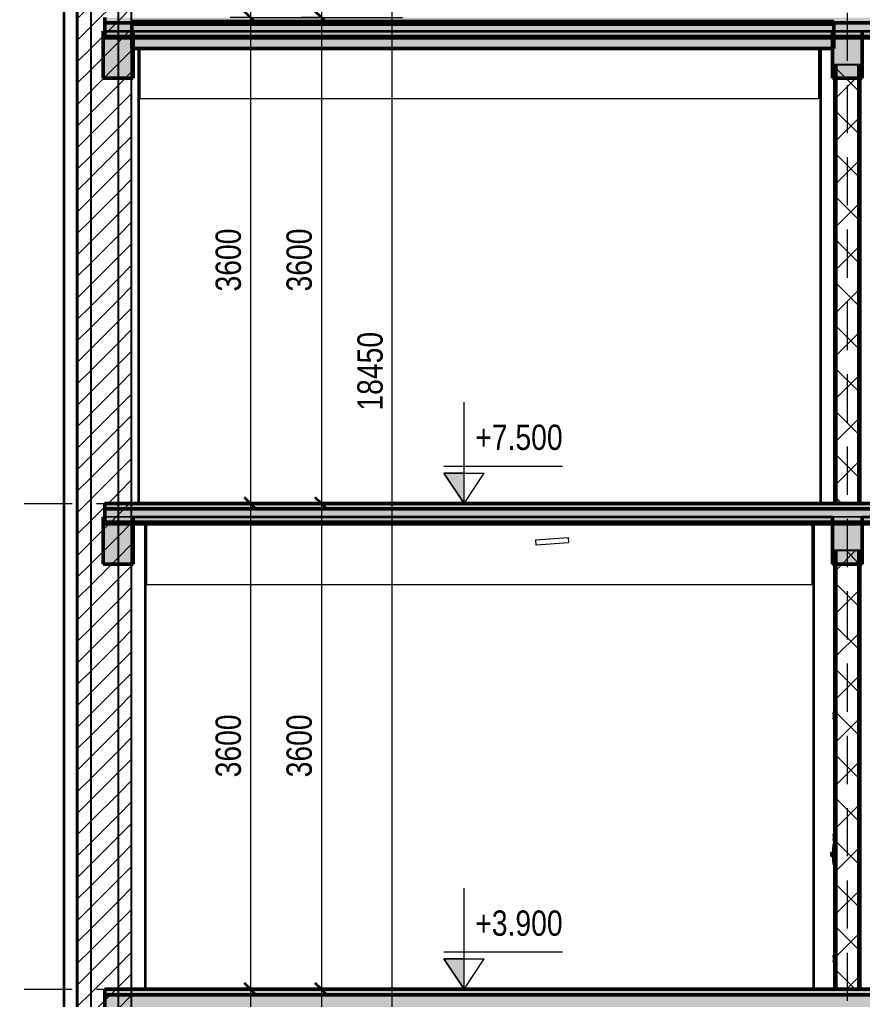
# Model space of a CAD drawing. Header units: millimetres. Extents: x -16591 to 16289, y -3677 to 22415.
# Drawn here: x -730 to 5511, y 3825 to 11085 of the extents above; entities that cross this region are included whole.
import ezdxf

# ---------------------------------------------------------------- set-up
doc = ezdxf.new("R2010")
doc.units = ezdxf.units.MM
doc.linetypes.add('Hidden', pattern=[535.78125, 357.1875, -178.59375])
for name, color, linetype, lineweight in [('A-ANNO-DIMS', 211, 'Continuous', 9), ('A-ANNO-DIMS-75', 211, 'Continuous', 9), ('A-DETL', 90, 'Continuous', 18), ('A-DOOR', 31, 'Continuous', 25), ('A-FLOR', 192, 'Continuous', 18), ('A-FLOR-LEVL', 51, 'Continuous', 9), ('A-FLOR-MCUT', 51, 'Continuous', 50), ('A-FLOR-PATT', 8, 'Continuous', 50), ('A-WALL', 113, 'Continuous', 35), ('A-WALL-PATT', 111, 'Continuous', 25), ('S-BEAM', 12, 'Continuous', 18), ('S-COLS', 52, 'Continuous', 35), ('S-FNDN', 32, 'Continuous', 18), ('S-GRID', 1, 'Continuous', 9)]:
    doc.layers.add(name, color=color, linetype=linetype, lineweight=lineweight)
doc.styles.add('Arial', font='arial.ttf', dxfattribs={"width": 0.8, "height": 187.5})
doc.dimstyles.new('kt_nam', dxfattribs={"dimscale": 304.8, "dimtxt": 191.298637, "dimasz": 0.295276, "dimexe": 0.492126, "dimexo": 0.0625, "dimgap": 0.049213, "dimtad": 1, "dimdec": 0, "dimzin": 0, "dimdsep": 46, "dimtxsty": 'Arial', "dimblk1": 'OBLIQUE', "dimblk2": 'OBLIQUE', "dimsah": 1, "dimcen": 0.09, "dimdle": 0.246063, "dimazin": 0, "dimtfac": 1, "dimtdec": 4, "dimtix": 1, "dimtmove": 0, "dimatfit": 3, "dimfxl": 1.968504, "dimfxlon": 1, "dimtvp": 1, "dimtfill": 1, "dimtolj": 1, "dimtzin": 0, "dimarcsym": 2})
pattern_1 = [(45, (15767.21, 6000.71), (-79.5495, 79.5495), [])]
pattern_2 = [(0, (15767.206, 6000.71), (304.8, 76.2), [25.146, -203.454, 25.146, -203.454, -1219.2]), (0, (15767.206, 6000.71), (304.8, 76.2), [-457.2, 25.146, -432.054, 25.146, -203.454, -533.4]), (0, (15767.206, 6000.71), (304.8, 76.2), [-1143, 25.146, -127.254, 25.146, -355.854]), (120, (15881.506, 6038.81), (-218.39114, 225.86454), [25.146, -203.454, 25.146, -203.454, -1219.2]), (120, (15881.506, 6038.81), (-218.39114, 225.86454), [-457.2, 25.146, -432.054, 25.146, -203.454, -533.4]), (120, (15881.506, 6038.81), (-218.39114, 225.86454), [-1143, 25.146, -127.254, 25.146, -355.854]), (240, (15919.606, 6191.21), (-86.40886, -302.06454), [25.146, -203.454, 25.146, -203.454, -1219.2]), (240, (15919.606, 6191.21), (-86.40886, -302.06454), [-457.2, 25.146, -432.054, 25.146, -203.454, -533.4]), (240, (15919.606, 6191.21), (-86.40886, -302.06454), [-1143, 25.146, -127.254, 25.146, -355.854])]
pattern_3 = [(45, (15767.2, 6000.7), (-159.099, 159.099), []), (135, (15767.2, 6000.7), (-159.099, -159.099), [])]

# ---------------------------------------------------------------- blocks, each defined once
blk = doc.blocks.new('CỬA 1 CÁNH EROWINDOW_có ô chết_ - D4_1000x2200-2361184-MẶT CẮT 4-4')
at = {"layer": 'A-DOOR'}
for p, q in [((5300, 5950), (5297, 5950)), ((5300, 5950), (5297, 5950)), ((5297, 5940), (5297, 5950)), ((5297, 5950), (5297, 5948.7)), ((5297, 5940), (5297, 5911.9)), ((5297, 5901.9), (5297, 5911.9)), ((5297, 5903.2), (5297, 5901.9)), ((5297, 5901.9), (5300, 5901.9)), ((5297, 5901.9), (5300, 5901.9)), ((5300, 5050), (5297, 5050)), ((5300, 5050), (5297, 5050)), ((5297, 5040), (5297, 5050)), ((5297, 5050), (5297, 5048.7)), ((5297, 5040), (5297, 5011.9)), ((5297, 5001.9), (5297, 5011.9)), ((5300, 4975), (5294, 4975)), ((5294, 4975), (5294, 4955)), ((5294, 4845), (5294, 4955)), ((5297, 5003.2), (5297, 5001.9)), ((5297, 5001.9), (5300, 5001.9)), ((5297, 5001.9), (5300, 5001.9)), ((5277.1, 4908.4), (5277.1, 4904.8)), ((5277.1, 4904.3), (5277.1, 4891.3)), ((5277.1, 4892.5), (5277.1, 4891.3)), ((5294, 4915), (5287.9, 4915)), ((5287.9, 4915), (5287.9, 4900)), ((5287.9, 4900), (5287.9, 4885)), ((5287.9, 4885), (5294, 4885)), ((5294, 4845), (5294, 4825)), ((5294, 4825), (5300, 4825)), ((5300, 4150), (5297, 4150)), ((5300, 4150), (5297, 4150)), ((5297, 4140), (5297, 4150)), ((5297, 4150), (5297, 4148.7)), ((5297, 4140), (5297, 4111.9)), ((5297, 4101.9), (5297, 4111.9)), ((5297, 4103.2), (5297, 4101.9)), ((5297, 4101.9), (5300, 4101.9)), ((5297, 4101.9), (5300, 4101.9))]:
    blk.add_line(p, q, dxfattribs=at)
for points in [[(5277.1, 4908.7), (5277.2, 4909.1), (5277.3, 4909.5), (5277.5, 4909.8)], [(5278.2, 4910.9), (5278.7, 4911.6), (5280, 4912.6), (5281.7, 4913), (5282.5, 4913)], [(5282.5, 4913), (5283.4, 4913), (5285, 4912.6), (5286.4, 4911.6), (5286.9, 4910.9)], [(5287.5, 4909.8), (5287.7, 4909.5), (5287.9, 4909.1), (5287.9, 4908.7)]]:
    blk.add_open_spline(points, degree=3, dxfattribs=at)
for points, knots in [([(5278.5, 4888.8), (5278.9, 4888.3), (5280.2, 4887.3), (5281.7, 4887), (5282.5, 4887)], [0.3884041, 0.3884041, 0.3884041, 0.3884041, 0.6666667, 1, 1, 1, 1]), ([(5282.5, 4887), (5283.4, 4887), (5284.9, 4887.3), (5286.1, 4888.3), (5286.6, 4888.8)], [0, 0, 0, 0, 0.3333333, 0.6115959, 0.6115959, 0.6115959, 0.6115959])]:
    blk.add_open_spline(points, degree=3, knots=knots, dxfattribs=at)
blk = doc.blocks.new('M_Concrete-Rectangular-Column - COT220X300-2391836-MẶT CẮT 4-4')
at = {"layer": 'S-COLS'}
blk.add_line((200, 7350), (200, 3900), dxfattribs=at)
blk = doc.blocks.new('M_Concrete-Rectangular-Column - COT200X250-2391837-MẶT CẮT 4-4')
at = {"layer": 'S-COLS'}
blk.add_line((150, 10870), (150, 7500), dxfattribs=at)
blk = doc.blocks.new('M_Concrete-Rectangular-Column - COT250X350-2391838-MẶT CẮT 4-4')
at = {"layer": 'S-COLS'}
blk.add_line((5150, 7350), (5150, 3900), dxfattribs=at)
blk = doc.blocks.new('M_Concrete-Rectangular-Column - COT220X300-2391839-MẶT CẮT 4-4')
at = {"layer": 'S-COLS'}
blk.add_line((5200, 10870), (5200, 7500), dxfattribs=at)
blk = doc.blocks.new('Level - 000_-1742766-MẶT CẮT 4-4')
at = {"layer": 'A-FLOR-LEVL'}
blk.add_hatch(color=256, dxfattribs=at).paths.add_polyline_path([(-15698.6, 4125), (-15698.6, 3900), (-15548.6, 4125)])
for p, q in [((-15698.6, 3900), (-15698.6, 4650)), ((-15548.6, 4177.2), (-16427.5, 4177.2)), ((-15698.6, 3900), (-15848.6, 4125)), ((-15548.6, 4125), (-15848.6, 4125)), ((-15698.6, 3900), (-15548.6, 4125)), ((-15698.6, 4125), (-15548.6, 4125)), ((-15548.6, 4125), (-15698.6, 3900)), ((-15698.6, 3900), (-15698.6, 4125)), ((-15548.6, 3900), (-15848.6, 3900))]:
    blk.add_line(p, q, dxfattribs=at)
blk = doc.blocks.new('DIMBLOCK1-MẶT CẮT 4-4')
at = {"layer": 'A-ANNO-DIMS-75', "lineweight": 35}
for p, q in [((1504.9, 17700), (1459.9, 17745)), ((1504.9, 17700), (1549.9, 17655)), ((1504.9, 11100), (1459.9, 11145)), ((1504.9, 11100), (1549.9, 11055))]:
    blk.add_line(p, q, dxfattribs=at)
at = {"layer": 'A-ANNO-DIMS-75'}
for p, q in [((1504.9, 17775), (1504.9, 11100)), ((1504.9, 17700), (1354.9, 17700)), ((1504.9, 17700), (2104.9, 17700)), ((1504.9, 11100), (1354.9, 11100)), ((1504.9, 11100), (2104.9, 11100))]:
    blk.add_line(p, q, dxfattribs=at)
at = {"layer": 'A-ANNO-DIMS-75', "color": 0, "insert": (1246.4, 14170.4), "char_height": 187.5, "width": 550.94, "attachment_point": 1, "rotation": 90, "line_spacing_factor": 0.941778, "style": 'Arial', "bg_fill": 3, "box_fill_scale": 1.25, "bg_fill_color": 256, "bg_fill_true_color": 13158600, "bg_fill_transparency": 0}
blk.add_mtext('6600', dxfattribs=at)
blk = doc.blocks.new('_Oblique')
at = {"color": 0, "linetype": 'ByBlock', "lineweight": -2}
blk.add_line((-0.5, -0.5), (0.5, 0.5), dxfattribs=at)
blk = doc.blocks.new('DIMBLOCK2-MẶT CẮT 4-4')
at = {"layer": 'A-ANNO-DIMS-75', "lineweight": 35}
for p, q in [((1504.9, 11100), (1459.9, 11145)), ((1504.9, 11100), (1549.9, 11055)), ((1504.9, 7500), (1459.9, 7545)), ((1504.9, 7500), (1549.9, 7455))]:
    blk.add_line(p, q, dxfattribs=at)
at = {"layer": 'A-ANNO-DIMS-75'}
for p, q in [((1504.9, 11100), (1354.9, 11100)), ((1504.9, 11100), (1504.9, 7500)), ((1504.9, 11100), (2104.9, 11100)), ((1504.9, 7500), (1354.9, 7500)), ((1504.9, 7500), (2104.9, 7500))]:
    blk.add_line(p, q, dxfattribs=at)
at = {"layer": 'A-ANNO-DIMS-75', "color": 0, "insert": (1246.4, 9070.4), "char_height": 187.5, "width": 550.94, "attachment_point": 1, "rotation": 90, "line_spacing_factor": 0.941778, "style": 'Arial', "bg_fill": 3, "box_fill_scale": 1.25, "bg_fill_color": 256, "bg_fill_true_color": 13158600, "bg_fill_transparency": 0}
blk.add_mtext('3600', dxfattribs=at)
blk = doc.blocks.new('DIMBLOCK3-MẶT CẮT 4-4')
at = {"layer": 'A-ANNO-DIMS-75'}
for p, q in [((1504.9, 7500), (1354.9, 7500)), ((1504.9, 7500), (1504.9, 3900)), ((1504.9, 7500), (2104.9, 7500)), ((1504.9, 3900), (1354.9, 3900)), ((1504.9, 3900), (2104.9, 3900))]:
    blk.add_line(p, q, dxfattribs=at)
at = {"layer": 'A-ANNO-DIMS-75', "lineweight": 35}
for p, q in [((1504.9, 7500), (1459.9, 7545)), ((1504.9, 7500), (1549.9, 7455)), ((1504.9, 3900), (1459.9, 3945)), ((1504.9, 3900), (1549.9, 3855))]:
    blk.add_line(p, q, dxfattribs=at)
at = {"layer": 'A-ANNO-DIMS-75', "color": 0, "insert": (1246.4, 5470.4), "char_height": 187.5, "width": 550.94, "attachment_point": 1, "rotation": 90, "line_spacing_factor": 0.941778, "style": 'Arial', "bg_fill": 3, "box_fill_scale": 1.25, "bg_fill_color": 256, "bg_fill_true_color": 13158600, "bg_fill_transparency": 0}
blk.add_mtext('3600', dxfattribs=at)
blk = doc.blocks.new('DIMBLOCK4-MẶT CẮT 4-4')
at = {"layer": 'A-ANNO-DIMS-75', "lineweight": 35}
for p, q in [((1504.9, 3900), (1459.9, 3945)), ((1504.9, 3900), (1549.9, 3855)), ((1504.9, 0), (1459.9, 45)), ((1504.9, 0), (1549.9, -45))]:
    blk.add_line(p, q, dxfattribs=at)
at = {"layer": 'A-ANNO-DIMS-75'}
for p, q in [((1504.9, 3900), (1354.9, 3900)), ((1504.9, 3900), (1504.9, 0)), ((1504.9, 3900), (2104.9, 3900)), ((1504.9, 0), (1354.9, 0)), ((1504.9, 0), (2104.9, 0))]:
    blk.add_line(p, q, dxfattribs=at)
at = {"layer": 'A-ANNO-DIMS-75', "color": 0, "insert": (1246.4, 1720.4), "char_height": 187.5, "width": 550.94, "attachment_point": 1, "rotation": 90, "line_spacing_factor": 0.941778, "style": 'Arial', "bg_fill": 3, "box_fill_scale": 1.25, "bg_fill_color": 256, "bg_fill_true_color": 13158600, "bg_fill_transparency": 0}
blk.add_mtext('3900', dxfattribs=at)
blk = doc.blocks.new('DIMBLOCK6-MẶT CẮT 4-4')
at = {"layer": 'A-ANNO-DIMS-75', "lineweight": 35}
for p, q in [((979.9, 17700), (934.9, 17745)), ((979.9, 17700), (1024.9, 17655)), ((979.9, 11100), (934.9, 11145)), ((979.9, 11100), (1024.9, 11055))]:
    blk.add_line(p, q, dxfattribs=at)
at = {"layer": 'A-ANNO-DIMS-75'}
for p, q in [((979.9, 17775), (979.9, 11100)), ((979.9, 17700), (829.9, 17700)), ((979.9, 17700), (1579.9, 17700)), ((979.9, 11100), (829.9, 11100)), ((979.9, 11100), (1579.9, 11100))]:
    blk.add_line(p, q, dxfattribs=at)
at = {"layer": 'A-ANNO-DIMS-75', "color": 0, "insert": (721.4, 14170.4), "char_height": 187.5, "width": 550.94, "attachment_point": 1, "rotation": 90, "line_spacing_factor": 0.941778, "style": 'Arial', "bg_fill": 3, "box_fill_scale": 1.25, "bg_fill_color": 256, "bg_fill_true_color": 13158600, "bg_fill_transparency": 0}
blk.add_mtext('6600', dxfattribs=at)
blk = doc.blocks.new('DIMBLOCK7-MẶT CẮT 4-4')
at = {"layer": 'A-ANNO-DIMS-75', "lineweight": 35}
for p, q in [((979.9, 11100), (934.9, 11145)), ((979.9, 11100), (1024.9, 11055)), ((979.9, 7500), (934.9, 7545)), ((979.9, 7500), (1024.9, 7455))]:
    blk.add_line(p, q, dxfattribs=at)
at = {"layer": 'A-ANNO-DIMS-75'}
for p, q in [((979.9, 11100), (829.9, 11100)), ((979.9, 11100), (979.9, 7500)), ((979.9, 11100), (1579.9, 11100)), ((979.9, 7500), (829.9, 7500)), ((979.9, 7500), (1579.9, 7500))]:
    blk.add_line(p, q, dxfattribs=at)
at = {"layer": 'A-ANNO-DIMS-75', "color": 0, "insert": (721.4, 9070.4), "char_height": 187.5, "width": 550.94, "attachment_point": 1, "rotation": 90, "line_spacing_factor": 0.941778, "style": 'Arial', "bg_fill": 3, "box_fill_scale": 1.25, "bg_fill_color": 256, "bg_fill_true_color": 13158600, "bg_fill_transparency": 0}
blk.add_mtext('3600', dxfattribs=at)
blk = doc.blocks.new('DIMBLOCK8-MẶT CẮT 4-4')
at = {"layer": 'A-ANNO-DIMS-75'}
for p, q in [((979.9, 7500), (829.9, 7500)), ((979.9, 7500), (979.9, 3900)), ((979.9, 7500), (1579.9, 7500)), ((979.9, 3900), (829.9, 3900)), ((979.9, 3900), (1579.9, 3900))]:
    blk.add_line(p, q, dxfattribs=at)
at = {"layer": 'A-ANNO-DIMS-75', "lineweight": 35}
for p, q in [((979.9, 7500), (934.9, 7545)), ((979.9, 7500), (1024.9, 7455)), ((979.9, 3900), (934.9, 3945)), ((979.9, 3900), (1024.9, 3855))]:
    blk.add_line(p, q, dxfattribs=at)
at = {"layer": 'A-ANNO-DIMS-75', "color": 0, "insert": (721.4, 5470.4), "char_height": 187.5, "width": 550.94, "attachment_point": 1, "rotation": 90, "line_spacing_factor": 0.941778, "style": 'Arial', "bg_fill": 3, "box_fill_scale": 1.25, "bg_fill_color": 256, "bg_fill_true_color": 13158600, "bg_fill_transparency": 0}
blk.add_mtext('3600', dxfattribs=at)
blk = doc.blocks.new('DIMBLOCK9-MẶT CẮT 4-4')
at = {"layer": 'A-ANNO-DIMS-75', "lineweight": 35}
for p, q in [((979.9, 3900), (934.9, 3945)), ((979.9, 3900), (1024.9, 3855)), ((979.9, 0), (934.9, 45)), ((979.9, 0), (1024.9, -45))]:
    blk.add_line(p, q, dxfattribs=at)
at = {"layer": 'A-ANNO-DIMS-75'}
for p, q in [((979.9, 3900), (829.9, 3900)), ((979.9, 3900), (979.9, -75)), ((979.9, 3900), (1579.9, 3900)), ((979.9, 0), (829.9, 0)), ((979.9, 0), (1579.9, 0))]:
    blk.add_line(p, q, dxfattribs=at)
at = {"layer": 'A-ANNO-DIMS-75', "color": 0, "insert": (721.4, 1720.4), "char_height": 187.5, "width": 550.94, "attachment_point": 1, "rotation": 90, "line_spacing_factor": 0.941778, "style": 'Arial', "bg_fill": 3, "box_fill_scale": 1.25, "bg_fill_color": 256, "bg_fill_true_color": 13158600, "bg_fill_transparency": 0}
blk.add_mtext('3900', dxfattribs=at)
blk = doc.blocks.new('DIMBLOCK10-MẶT CẮT 4-4')
at = {"layer": 'A-ANNO-DIMS-75', "lineweight": 35}
for p, q in [((2029.9, 17700), (1984.9, 17745)), ((2029.9, 17700), (2074.9, 17655)), ((2029.9, -750), (1984.9, -705)), ((2029.9, -750), (2074.9, -795))]:
    blk.add_line(p, q, dxfattribs=at)
at = {"layer": 'A-ANNO-DIMS-75'}
for p, q in [((2029.9, -825), (2029.9, 17775)), ((2029.9, 17700), (1429.9, 17700)), ((2029.9, 17700), (2179.9, 17700)), ((2029.9, -750), (1429.9, -750)), ((2029.9, -750), (2179.9, -750))]:
    blk.add_line(p, q, dxfattribs=at)
at = {"layer": 'A-ANNO-DIMS-75', "color": 0, "insert": (1771.4, 8188.1), "char_height": 187.5, "width": 688.675, "attachment_point": 1, "rotation": 90, "line_spacing_factor": 0.941778, "style": 'Arial', "bg_fill": 3, "box_fill_scale": 1.25, "bg_fill_color": 256, "bg_fill_true_color": 13158600, "bg_fill_transparency": 0}
blk.add_mtext('18450', dxfattribs=at)

msp = doc.modelspace()

# ---------------------------------------------------------------- hatches: boundary and pattern name
at = {"layer": 'A-FLOR'}
msp.add_hatch(color=8, dxfattribs=at).paths.add_polyline_path([(5251.9, 11050), (5300.9, 11050), (5300.9, 11070), (101.7, 11070), (101.7, 11050), (4599.1, 11050)])
at = {"layer": 'A-FLOR-PATT'}
h = msp.add_hatch(color=256, dxfattribs=at)
h.paths.add_polyline_path([(7210.4, 11060), (7902.6, 11060), (7902.6, 11100), (-98.2, 11100), (-98.2, 11060), (5904.7, 11060)])
h.paths.add_polyline_path([(13249.1, 11060), (13300.1, 11060), (13300.1, 11100), (13100.9, 11100), (13100.9, 11060), (13167.5, 11060)])
h.paths.add_polyline_path([(9501.7, 11060), (9501.7, 11100), (9401.7, 11100), (9401.7, 11060), (9495.3, 11060)])
h = msp.add_hatch(color=256, dxfattribs=at)
h.paths.add_polyline_path([(7210.4, 10960), (7902.6, 10960), (7902.6, 11060), (-98.2, 11060), (-98.2, 10960), (5904.7, 10960)])
h.paths.add_polyline_path([(13249.1, 10960), (13300.1, 10960), (13300.1, 11060), (13100.9, 11060), (13100.9, 10960)])
h.paths.add_polyline_path([(9501.7, 10960), (9501.7, 11060), (9401.7, 11060), (9401.7, 10960)])
msp.add_hatch(color=256, dxfattribs=at).paths.add_polyline_path([(1987.7, 10950), (5300.9, 10950), (5300.9, 11050), (101.7, 11050), (101.7, 10950), (682.1, 10950)])
at = {"layer": 'A-FLOR-PATT', "lineweight": 18}
h = msp.add_hatch(color=256, dxfattribs=at)
h.paths.add_polyline_path([(13249.1, 10950), (13300.1, 10950), (13300.1, 10960), (13100.9, 10960), (13100.9, 10950)])
h.paths.add_polyline_path([(29.2, 10950), (7902.6, 10950), (7902.6, 10960), (-98.2, 10960), (-98.2, 10950)])
h.paths.add_polyline_path([(9501.7, 10950), (9501.7, 10960), (9401.7, 10960), (9401.7, 10950)])
msp.add_hatch(color=256, dxfattribs=at).paths.add_polyline_path([(5300.9, 10870), (5300.9, 10950), (101.7, 10950), (101.7, 10870), (5251.9, 10870)])
at = {"layer": 'A-FLOR-PATT'}
h = msp.add_hatch(color=256, dxfattribs=at)
h.paths.add_polyline_path([(5904.7, 7460), (7902.6, 7460), (7902.6, 7500), (-98.2, 7500), (-98.2, 7460), (5578.3, 7460)])
h.paths.add_polyline_path([(13249.1, 7460), (13300.1, 7460), (13300.1, 7500), (13100.9, 7500), (13100.9, 7460), (13167.5, 7460)])
h.paths.add_polyline_path([(9501.7, 7460), (9501.7, 7500), (9401.7, 7500), (9401.7, 7460), (9495.3, 7460)])
h = msp.add_hatch(color=256, dxfattribs=at)
h.paths.add_polyline_path([(5904.7, 7360), (7902.6, 7360), (7902.6, 7460), (-98.2, 7460), (-98.2, 7360), (5578.3, 7360)])
h.paths.add_polyline_path([(13300.1, 7360), (13300.1, 7460), (13100.9, 7460), (13100.9, 7360), (13249.1, 7360)])
h.paths.add_polyline_path([(9495.3, 7360), (9501.7, 7360), (9501.7, 7460), (9401.7, 7460), (9401.7, 7360)])
at = {"layer": 'A-FLOR-PATT', "lineweight": 18}
h = msp.add_hatch(color=256, dxfattribs=at)
h.paths.add_polyline_path([(5578.3, 7350), (7902.6, 7350), (7902.6, 7360), (-98.2, 7360), (-98.2, 7350), (5251.9, 7350)])
h.paths.add_polyline_path([(13249.1, 7350), (13300.1, 7350), (13300.1, 7360), (13100.9, 7360), (13100.9, 7350)])
h.paths.add_polyline_path([(9501.7, 7350), (9501.7, 7360), (9401.7, 7360), (9401.7, 7350), (9495.3, 7350)])
at = {"layer": 'A-FLOR-PATT'}
h = msp.add_hatch(color=256, dxfattribs=at)
h.paths.add_polyline_path([(13249.1, 3860), (13300.1, 3860), (13300.1, 3900), (13100.9, 3900), (13100.9, 3860), (13167.5, 3860)])
h.paths.add_polyline_path([(29.2, 3860), (7902.6, 3860), (7902.6, 3900), (-98.2, 3900), (-98.2, 3860)])
h.paths.add_polyline_path([(9495.3, 3860), (9501.7, 3860), (9501.7, 3900), (9401.7, 3900), (9401.7, 3860)])
h = msp.add_hatch(color=256, dxfattribs=at)
h.paths.add_polyline_path([(-98.2, 3760), (7902.6, 3760), (7902.6, 3860), (-98.2, 3859.7), (-98.2, 3774.9)])
h.paths.add_polyline_path([(13300.1, 3760), (13300.1, 3860), (13100.9, 3859.7), (13100.9, 3760), (13249.1, 3760)])
h.paths.add_polyline_path([(9501.7, 3760), (9501.7, 3860), (9401.7, 3859.7), (9401.7, 3760)])
at = {"layer": 'A-WALL-PATT', "lineweight": 18}
h = msp.add_hatch(dxfattribs=at)
h.set_pattern_fill('FP_1', color=256, style=0, pattern_type=2)
h.set_pattern_definition(pattern_1)
h.paths.add_polyline_path([(-297.2, 0), (-201, 0), (-201, 12600), (-301, 12600), (-301, 0)])
h = msp.add_hatch(dxfattribs=at)
h.set_pattern_fill('FP_1', color=256, style=0, pattern_type=2)
h.set_pattern_definition(pattern_1)
h.paths.add_polyline_path([(-1, 0), (-1, 12600), (-201, 12600), (-201, 0), (-52.4, 0)])
h = msp.add_hatch(dxfattribs=at)
h.set_pattern_fill('FP_1', color=256, style=0, pattern_type=2)
h.set_pattern_definition(pattern_1)
h.paths.add_polyline_path([(99, 0), (99, 12600), (-1, 12600), (-1, 0), (29.2, 0)])
h = msp.add_hatch(dxfattribs=at)
h.set_pattern_fill('FP_2', color=256, style=0, pattern_type=2)
h.set_pattern_definition(pattern_2)
h.paths.add_polyline_path([(5315, 7500), (5315, 10750), (5300, 10750), (5300, 7500)])
h = msp.add_hatch(dxfattribs=at)
h.set_pattern_fill('FP_3', color=256, style=0, pattern_type=2)
h.set_pattern_definition(pattern_3)
h.paths.add_polyline_path([(5333.5, 7500), (5485, 7500), (5485, 10750), (5315, 10750), (5315, 7500)])
h = msp.add_hatch(dxfattribs=at)
h.set_pattern_fill('FP_2', color=256, style=0, pattern_type=2)
h.set_pattern_definition(pattern_2)
h.paths.add_polyline_path([(5500, 7500), (5500, 10750), (5485, 10750), (5485, 7500)])
h = msp.add_hatch(dxfattribs=at)
h.set_pattern_fill('FP_2', color=256, style=0, pattern_type=2)
h.set_pattern_definition(pattern_2)
h.paths.add_polyline_path([(5315, 3900), (5315, 7150), (5300, 7150), (5300, 3900)])
h = msp.add_hatch(dxfattribs=at)
h.set_pattern_fill('FP_3', color=256, style=0, pattern_type=2)
h.set_pattern_definition(pattern_3)
h.paths.add_polyline_path([(5333.5, 3900), (5485, 3900), (5485, 7150), (5315, 7150), (5315, 3900)])
h = msp.add_hatch(dxfattribs=at)
h.set_pattern_fill('FP_2', color=256, style=0, pattern_type=2)
h.set_pattern_definition(pattern_2)
h.paths.add_polyline_path([(5500, 3900), (5500, 7150), (5485, 7150), (5485, 3900)])
at = {"layer": 'S-BEAM'}
for points in [[(-110, 10650), (110, 10650), (110, 11000), (-110, 11000), (-110, 10819.3)], [(5290, 10650), (5510, 10650), (5510, 11000), (5290, 11000), (5290, 10989)], [(-100, 7050), (110, 7050), (110, 7400), (-110, 7400), (-110, 7050)], [(5290, 7050), (5510, 7050), (5510, 7400), (5290, 7400), (5290, 7254.6)]]:
    msp.add_hatch(color=256, dxfattribs=at).paths.add_polyline_path(points)

# ---------------------------------------------------------------- linework, layer by layer
at = {"layer": 'A-DETL'}
for p, q in [((3093, 7231.3), (3332.5, 7248.1)), ((3095.8, 7191.4), (3093, 7231.3)), ((3335.2, 7208.2), (3095.8, 7191.4)), ((3332.5, 7248.1), (3335.2, 7208.2))]:
    msp.add_line(p, q, dxfattribs=at)
at = {"layer": 'A-FLOR', "color": 250, "lineweight": 50}
for p, q in [((-98.2, 11100), (-98.2, 10950)), ((5300.9, 11070), (101.7, 11070)), ((101.7, 11070), (101.7, 10870)), ((5300.9, 10870), (5300.9, 11070)), ((-98.2, 10950), (7902.6, 10950)), ((101.7, 10870), (5300.9, 10870)), ((7902.6, 7500), (-98.2, 7500)), ((-98.2, 7500), (-98.2, 7350)), ((-98.2, 7350), (7902.6, 7350)), ((7902.6, 3900), (-98.2, 3900)), ((-98.2, 3900), (-98.2, 3750))]:
    msp.add_line(p, q, dxfattribs=at)
at = {"layer": 'A-FLOR-LEVL', "linetype": 'Hidden'}
msp.add_line((-15698.6, 3900), (2561.3, 3900), dxfattribs=at)
at = {"layer": 'A-FLOR-MCUT'}
for p, q in [((7902.6, 11060), (-98.2, 11060)), ((5300.9, 11050), (101.7, 11050)), ((7902.6, 10960), (-98.2, 10960)), ((7902.6, 7460), (-98.2, 7460)), ((7902.6, 7360), (-98.2, 7360)), ((7902.6, 3860), (-98.2, 3860))]:
    msp.add_line(p, q, dxfattribs=at)
at = {"layer": 'A-WALL'}
for p, q in [((-401, 0), (-401, 12600)), ((-306, 12600), (-306, 0)), ((162.7, 10600), (150, 10600)), ((5200, 10600), (5187.3, 10600)), ((212.7, 7000), (200, 7000)), ((5150, 7000), (5137.3, 7000))]:
    msp.add_line(p, q, dxfattribs=at)
at = {"layer": 'A-WALL', "lineweight": 25}
for p, q in [((-301, 12600), (-301, 0)), ((-201, 0), (-201, 12600)), ((-1, 12600), (-1, 0)), ((99, 0), (99, 12600)), ((5300, 10750), (5300, 7500)), ((5500, 10750), (5300, 10750)), ((5500, 7500), (5500, 10750)), ((5300, 7150), (5300, 3900)), ((5500, 7150), (5300, 7150)), ((5500, 3900), (5500, 7150))]:
    msp.add_line(p, q, dxfattribs=at)
at = {"layer": 'A-WALL', "lineweight": 50}
for p, q in [((5315, 7500), (5315, 10750)), ((5485, 7500), (5485, 10750)), ((5315, 3900), (5315, 7150)), ((5485, 3900), (5485, 7150))]:
    msp.add_line(p, q, dxfattribs=at)
at = {"layer": 'S-BEAM', "lineweight": 50}
for p, q in [((-100, 11000), (-110, 11000)), ((-110, 11000), (-110, 10650)), ((110, 10650), (110, 11000)), ((5290, 11000), (5290, 10650)), ((5510, 10650), (5510, 11000)), ((-110, 10650), (110, 10650)), ((5290, 10650), (5510, 10650)), ((-100, 7400), (-110, 7400)), ((-110, 7400), (-110, 7050)), ((110, 7050), (110, 7400)), ((5290, 7400), (5290, 7050)), ((5510, 7050), (5510, 7400)), ((-110, 7050), (110, 7050)), ((5290, 7050), (5510, 7050))]:
    msp.add_line(p, q, dxfattribs=at)
at = {"layer": 'S-BEAM'}
for p, q in [((110, 11000), (-100, 11000)), ((5510, 11000), (5290, 11000)), ((162.7, 10500), (162.7, 10870)), ((5187.3, 10870), (5187.3, 10500)), ((162.7, 10500), (5187.3, 10500)), ((110, 7400), (-100, 7400)), ((212.7, 6900), (212.7, 7350)), ((5137.3, 7350), (5137.3, 6900)), ((5510, 7400), (5290, 7400)), ((212.7, 6900), (5137.3, 6900))]:
    msp.add_line(p, q, dxfattribs=at)
at = {"layer": 'S-FNDN', "lineweight": 35}
for p, q in [((-100, 11100), (-100, 11000)), ((-98.2, 11000), (13300.1, 11000)), ((13100.9, 7500), (-100, 7500)), ((-100, 7500), (-100, 7400)), ((110, 7400), (5290, 7400)), ((5510, 7400), (7690, 7400)), ((13100.9, 3900), (-100, 3900)), ((-100, 3900), (-100, 3800))]:
    msp.add_line(p, q, dxfattribs=at)
at = {"layer": 'S-FNDN'}
for p, q in [((-100, 11000), (-98.2, 11000)), ((-100, 7400), (110, 7400)), ((5290, 7400), (5510, 7400))]:
    msp.add_line(p, q, dxfattribs=at)
at = {"layer": 'S-GRID', "linetype": 'Hidden'}
for p, q in [((0, -3151.5), (0, 22414.6)), ((5400, -3151.5), (5400, 22414.6))]:
    msp.add_line(p, q, dxfattribs=at)

# ---------------------------------------------------------------- block references
at = {"layer": 'A-DOOR'}
msp.add_blockref('CỬA 1 CÁNH EROWINDOW_có ô chết_ - D4_1000x2200-2361184-MẶT CẮT 4-4', (0, 0), dxfattribs=at)
at = {"layer": 'A-FLOR-LEVL', "extrusion": (0, 0, -1)}
for p in [(13137.2, 3600), (13137.2, 0)]:
    msp.add_blockref('Level - 000_-1742766-MẶT CẮT 4-4', p, dxfattribs=at)
at = {"layer": 'S-COLS'}
for name in ['M_Concrete-Rectangular-Column - COT200X250-2391837-MẶT CẮT 4-4', 'M_Concrete-Rectangular-Column - COT220X300-2391839-MẶT CẮT 4-4', 'M_Concrete-Rectangular-Column - COT220X300-2391836-MẶT CẮT 4-4', 'M_Concrete-Rectangular-Column - COT250X350-2391838-MẶT CẮT 4-4']:
    msp.add_blockref(name, (0, 0), dxfattribs=at)

# ---------------------------------------------------------------- next in the draw order: texts
at = {"layer": 'A-FLOR-LEVL', "char_height": 187.5, "width": 779.24, "attachment_point": 1, "style": 'Arial', "bg_fill": 3, "box_fill_scale": 1.25, "bg_fill_color": 256, "bg_fill_true_color": 13158600, "bg_fill_transparency": 0}
for s, insert in [('+7.500', (2644.8, 8084)), ('+3.900', (2644.8, 4484))]:
    msp.add_mtext(s, dxfattribs=dict(at, insert=insert))

# ---------------------------------------------------------------- next in the draw order: dimensions: what is measured, and where the dimension line sits
at = {"layer": 'A-ANNO-DIMS'}
dim = msp.add_linear_dim(base=(1504.9, 11100), p1=(2104.9, 17700), p2=(2104.9, 11100), angle=90, dimstyle='kt_nam', override={"dimpost": '<>', "dimfxl": 6600}, dxfattribs=at)
dim.commit()
dim.dimension.update_dxf_attribs({"geometry": 'DIMBLOCK1-MẶT CẮT 4-4', "text_midpoint": (1394.1, 14400)})

# ---------------------------------------------------------------- next in the draw order: texts
at = {"layer": 'A-FLOR-LEVL', "char_height": 187.5, "width": 779.24, "attachment_point": 1, "style": 'Arial', "bg_fill": 3, "box_fill_scale": 1.25, "bg_fill_color": 256, "bg_fill_true_color": 13158600, "bg_fill_transparency": 0}
for s, insert in [('+7.500', (2644.8, 8084)), ('+3.900', (2644.8, 4484))]:
    msp.add_mtext(s, dxfattribs=dict(at, insert=insert))

# ---------------------------------------------------------------- next in the draw order: dimensions: what is measured, and where the dimension line sits
at = {"layer": 'A-ANNO-DIMS'}
dim = msp.add_linear_dim(base=(1504.9, 7500), p1=(2104.9, 11100), p2=(2104.9, 7500), angle=90, dimstyle='kt_nam', override={"dimpost": '<>', "dimfxl": 3600}, dxfattribs=at)
dim.commit()
dim.dimension.update_dxf_attribs({"geometry": 'DIMBLOCK2-MẶT CẮT 4-4', "text_midpoint": (1394.1, 9300)})

# ---------------------------------------------------------------- next in the draw order: dimensions: what is measured, and where the dimension line sits
for base, p1, p2, override, picture, middle in [((979.9, 11100), (1579.9, 17700), (1579.9, 11100), {"dimpost": '<>', "dimfxl": 6600}, 'DIMBLOCK6-MẶT CẮT 4-4', (869.1, 14400)), ((1504.9, 3900), (2104.9, 7500), (2104.9, 3900), {"dimpost": '<>', "dimfxl": 3600}, 'DIMBLOCK3-MẶT CẮT 4-4', (1394.1, 5700))]:
    dim = msp.add_linear_dim(base=base, p1=p1, p2=p2, angle=90, dimstyle='kt_nam', override=override, dxfattribs=at)
    dim.commit()
    dim.dimension.update_dxf_attribs({"geometry": picture, "text_midpoint": middle})

# ---------------------------------------------------------------- next in the draw order: dimensions: what is measured, and where the dimension line sits
for base, p1, p2, override, picture, middle in [((979.9, 7500), (1579.9, 11100), (1579.9, 7500), {"dimpost": '<>', "dimfxl": 3600}, 'DIMBLOCK7-MẶT CẮT 4-4', (869.1, 9300)), ((1504.9, 0), (2104.9, 3900), (2104.9, 0), {"dimpost": '<>', "dimfxl": 3900}, 'DIMBLOCK4-MẶT CẮT 4-4', (1394.1, 1950))]:
    dim = msp.add_linear_dim(base=base, p1=p1, p2=p2, angle=90, dimstyle='kt_nam', override=override, dxfattribs=at)
    dim.commit()
    dim.dimension.update_dxf_attribs({"geometry": picture, "text_midpoint": middle})

# ---------------------------------------------------------------- next in the draw order: dimensions: what is measured, and where the dimension line sits
dim = msp.add_linear_dim(base=(979.9, 3900), p1=(1579.9, 7500), p2=(1579.9, 3900), angle=90, dimstyle='kt_nam', override={"dimpost": '<>', "dimfxl": 3600}, dxfattribs=at)
dim.commit()
dim.dimension.update_dxf_attribs({"geometry": 'DIMBLOCK8-MẶT CẮT 4-4', "text_midpoint": (869.1, 5700)})

# ---------------------------------------------------------------- next in the draw order: dimensions: what is measured, and where the dimension line sits
dim = msp.add_linear_dim(base=(979.9, 0), p1=(1579.9, 3900), p2=(1579.9, 0), angle=90, dimstyle='kt_nam', override={"dimpost": '<>', "dimfxl": 3900}, dxfattribs=at)
dim.commit()
dim.dimension.update_dxf_attribs({"geometry": 'DIMBLOCK9-MẶT CẮT 4-4', "text_midpoint": (869.1, 1950)})

# ---------------------------------------------------------------- next in the draw order: dimensions: what is measured, and where the dimension line sits
dim = msp.add_linear_dim(base=(2029.9, 17700), p1=(1429.9, -750), p2=(1429.9, 17700), angle=90, dimstyle='kt_nam', override={"dimpost": '<>', "dimfxl": 18450}, dxfattribs=at)
dim.commit()
dim.dimension.update_dxf_attribs({"geometry": 'DIMBLOCK10-MẶT CẮT 4-4', "text_midpoint": (1919.1, 8475)})

# ---------------------------------------------------------------- next in the draw order: linework, layer by layer
at = {"layer": 'A-FLOR-LEVL', "linetype": 'Hidden'}
msp.add_line((-15698.6, 7500), (2561.3, 7500), dxfattribs=at)

doc.saveas('drawing.dxf')
